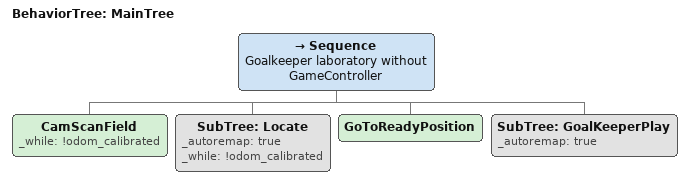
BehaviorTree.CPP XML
<root BTCPP_format="4">
    <include path="./subtrees/subtree_cam_find_and_track_ball.xml" />
    <include path="./subtrees/subtree_goal_keeper_play.xml" />
    <include path="./subtrees/subtree_locate.xml" />
    <BehaviorTree ID="MainTree">
        <Sequence name="Goalkeeper laboratory without GameController">
            <CamScanField _while="!odom_calibrated" />
            <SubTree ID="Locate" _autoremap="true" _while="!odom_calibrated" />
            <GoToReadyPosition />
            <SubTree ID="GoalKeeperPlay" _autoremap="true" />
        </Sequence>
    </BehaviorTree>
</root>
